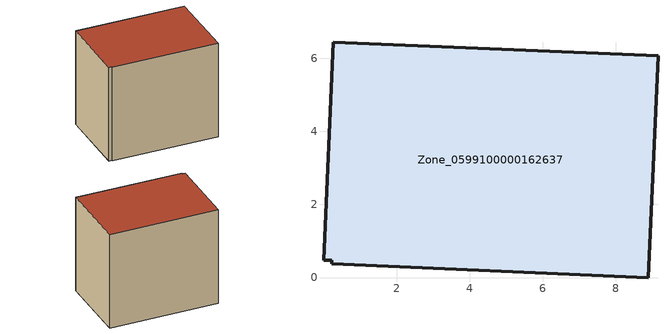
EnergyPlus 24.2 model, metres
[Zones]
Zone_0599100000162637
 floor ground (C_G): 8.88,0 0.23,0.38 0.23,0.47 0,0.47 0.27,6.43 9.15,6.06 z1.32
 wall outside (C_F): 8.88,0 9.15,6.06 0.27,6.43 0,0.47 0.23,0.47 0.23,0.38 8.88,0 z1.32:9.34
 roof outside (C_R): 0.23,0.38 8.88,0 9.15,6.06 0.27,6.43 0,0.47 0.23,0.47 z9.34
[BUILDING]
Pand.0599100000162637: North Axis=0; Terrain=City; Loads Convergence Tolerance Value=0.04; Temperature Convergence Tolerance Value=0.4; Solar Distribution=FullExterior; Maximum Number of Warmup Days=25; Minimum Number of Warmup Days=1
[Site:Location]
Rotterdam.The.Hague.AP_ZH_NLD Design_Conditions: Latitude=51.96; Longitude=4.45; Time Zone=1; Elevation=-4.5
[SITE:GROUNDTEMPERATURE:BUILDINGSURFACE]
18, 18, 18, 18, 18, 18, 18, 18, 18, 18, 18, 18
[MATERIAL] Thermal Absorptance=0.9; Solar Absorptance=0.7; Visible Absorptance=0.7
Name | Roughness | Thickness | Conductivity | Density | Specific Heat
G.TI.1965-1974 | MediumSmooth | 0.15 | 0.882353 | 540 | 1210
F.TI.1965-1974 | Rough | 0.3 | 0.697674 | 1920 | 840
R.TI.1965-1974 | MediumRough | 0.2 | 0.232558 | 1500 | 1000
[CONSTRUCTION]
C_G: G.TI.1965-1974
C_F: F.TI.1965-1974
C_R: R.TI.1965-1974
[ZONE]
Zone_0599100000162637: Type=1; Multiplier=1; Ceiling Height=Autocalculate; Volume=Autocalculate; Floor Area=autocalculate; Part of Total Floor Area=Yes
[ZONEINFILTRATION:DESIGNFLOWRATE]
Infil_Zone_0599100000162637: Zone or ZoneList or Space or SpaceList=Zone_0599100000162637; Schedule=AlwaysOn; Design Flow Rate Calculation Method=Flow/Area; Flow Rate per Floor Area=0.003; Constant Term Coefficient=1; Temperature Term Coefficient=0; Velocity Term Coefficient=0; Velocity Squared Term Coefficient=0
[HVACTEMPLATE:ZONE:IDEALLOADSAIRSYSTEM]
Zone_0599100000162637: Maximum Heating Supply Air Temperature=50; Minimum Cooling Supply Air Temperature=13; Maximum Heating Supply Air Humidity Ratio=0.0156; Minimum Cooling Supply Air Humidity Ratio=0.0077; Heating Limit=NoLimit; Cooling Limit=NoLimit; Dehumidification Control Type=ConstantSensibleHeatRatio; Cooling Sensible Heat Ratio=0.7; Dehumidification Setpoint=60; Humidification Control Type=None; Humidification Setpoint=30; Outdoor Air Method=None; Outdoor Air Flow Rate per Person=0.00944; Outdoor Air Flow Rate per Zone Floor Area=0; Outdoor Air Flow Rate per Zone=0; Demand Controlled Ventilation Type=None; Outdoor Air Economizer Type=NoEconomizer; Heat Recovery Type=None; Sensible Heat Recovery Effectiveness=0.7; Latent Heat Recovery Effectiveness=0.65
[ZONECONTROL:THERMOSTAT]
ThermostatControl_Zone_0599100000162637: Zone or ZoneList=Zone_0599100000162637; Control Type Schedule=DualSetpointControlType; Control 1=Thermostat_Zone_0599100000162637; Temperature Difference Between Cutout And Setpoint=0
[THERMOSTATSETPOINT:DUALSETPOINT]
Thermostat_Zone_0599100000162637: Heating Setpoint Temperature Schedule=HeatingSetpoint_Zone_0599100000162637; Cooling Setpoint Temperature Schedule=CoolingSetpoint_Zone_0599100000162637
[SCHEDULE:COMPACT]
HeatingSetpoint_Zone_0599100000162637: Through: 12/31, For: AllDays, Until: 24:00, 21
CoolingSetpoint_Zone_0599100000162637: Through: 12/31, For: AllDays, Until: 24:00, 24
DualSetpointControlType: Through: 12/31, For: AllDays, Until: 24:00, 4
AlwaysOn: Through: 12/31, For: AllDays, Until: 24:00, 1
